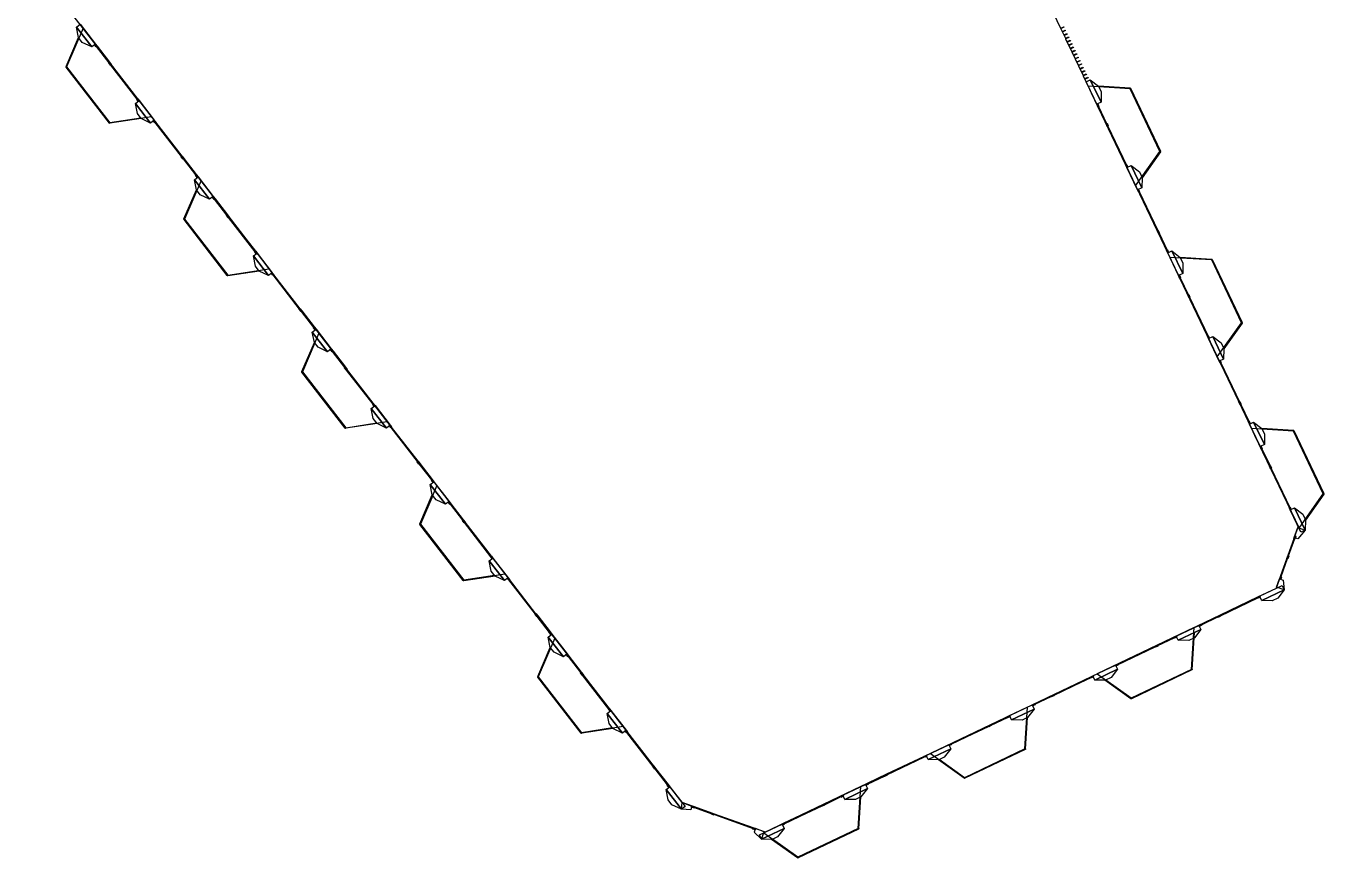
# Model space of a CAD drawing. Header units: millimetres. Extents: x -3518 to 38537, y -61148 to -17935.
# Drawn here: x -3216 to 38537, y -61148 to -34388 of the extents above; entities that cross this region are included whole.
import ezdxf

# ---------------------------------------------------------------- set-up
doc = ezdxf.new("R2010")
doc.units = ezdxf.units.MM
doc.layers.add('ALL', color=7, linetype='Continuous', lineweight=25)

msp = doc.modelspace()

# ---------------------------------------------------------------- linework, layer by layer
at = {"layer": 'ALL', "color": 7, "lineweight": 25}
for p, q in [((22760.542, -19163.07), (30060.192, -34460.01)), ((-470.718, -35630.29), (-3216.488, -32080.12)), ((-1377.488, -34458.12), (-1910.488, -35699.12)), ((-1591.488, -34426.12), (-1473.488, -34335.12)), ((-1591.488, -34426.12), (-1102.488, -35059.12)), ((-1526.488, -34756.12), (-1591.488, -34426.12)), ((-1102.488, -35059.12), (-1591.488, -34426.12)), ((-1473.488, -34335.12), (-983.488, -34968.12)), ((817.512, -37296.12), (-1377.488, -34458.12)), ((30072.512, -34454.12), (30060.192, -34460.01)), ((30060.192, -34460.01), (30068.672, -34477.78)), ((30080.512, -34472.12), (30068.672, -34477.78)), ((30068.672, -34477.78), (30163.642, -34676.79)), ((30072.512, -34454.12), (30162.512, -34411.12)), ((30080.512, -34472.12), (30072.512, -34454.12)), ((30170.512, -34429.12), (30080.512, -34472.12)), ((30123.512, -34562.12), (30213.512, -34519.12)), ((30132.512, -34581.12), (30123.512, -34562.12)), ((30222.512, -34537.12), (30132.512, -34581.12)), ((30162.512, -34411.12), (30170.512, -34429.12)), ((30175.512, -34671.12), (30265.512, -34628.12)), ((30274.512, -34646.12), (30184.512, -34689.12)), ((30213.512, -34519.12), (30222.512, -34537.12)), ((30265.512, -34628.12), (30274.512, -34646.12)), ((-1928.488, -35691.12), (-1526.488, -34756.12)), ((-1513.488, -34773.12), (-1910.488, -35699.12)), ((-1910.488, -35699.12), (-1513.488, -34773.12)), ((-1404.488, -34914.12), (-1526.488, -34756.12)), ((-1102.488, -35059.12), (-1404.488, -34914.12)), ((-983.488, -34968.12), (-1102.488, -35059.12)), ((-1011.488, -34989.12), (-983.488, -34968.12)), ((-954.488, -35062.12), (-1011.488, -34989.12)), ((-983.488, -34968.12), (-926.488, -35041.12)), ((-926.488, -35041.12), (-954.488, -35062.12)), ((-926.488, -35041.12), (-942.488, -35053.12)), ((-942.488, -35053.12), (-926.488, -35041.12)), ((-942.488, -35053.12), (-544.488, -35569.12)), ((-544.488, -35569.12), (-942.488, -35053.12)), ((-544.488, -35569.12), (-942.488, -35053.12)), ((-942.488, -35053.12), (-544.488, -35569.12)), ((-528.488, -35557.12), (-926.488, -35041.12)), ((-926.488, -35041.12), (-528.488, -35557.12)), ((30175.512, -34671.12), (30163.642, -34676.79)), ((30163.642, -34676.79), (30172.312, -34694.95)), ((30184.512, -34689.12), (30172.312, -34694.95)), ((30172.312, -34694.95), (30215.262, -34784.97)), ((30184.512, -34689.12), (30175.512, -34671.12)), ((30227.512, -34779.12), (30215.262, -34784.97)), ((30215.262, -34784.97), (30223.742, -34802.74)), ((30235.512, -34797.12), (30223.742, -34802.74)), ((30223.742, -34802.74), (30318.712, -35001.76)), ((30227.512, -34779.12), (30317.512, -34736.12)), ((30235.512, -34797.12), (30227.512, -34779.12)), ((30325.512, -34754.12), (30235.512, -34797.12)), ((30278.512, -34887.12), (30369.512, -34844.12)), ((30287.512, -34905.12), (30278.512, -34887.12)), ((30377.512, -34862.12), (30287.512, -34905.12)), ((30317.512, -34736.12), (30325.512, -34754.12)), ((30330.512, -34996.12), (30318.712, -35001.76)), ((30318.712, -35001.76), (30327.382, -35019.92)), ((30339.512, -35014.12), (30327.382, -35019.92)), ((30327.382, -35019.92), (30628.472, -35650.87)), ((30330.512, -34996.12), (30420.512, -34953.12)), ((30339.512, -35014.12), (30330.512, -34996.12)), ((30429.512, -34971.12), (30339.512, -35014.12)), ((30369.512, -34844.12), (30377.512, -34862.12)), ((30382.512, -35104.12), (30472.512, -35061.12)), ((30420.512, -34953.12), (30429.512, -34971.12)), ((30472.512, -35061.12), (30481.512, -35079.12)), ((30390.512, -35122.12), (30382.512, -35104.12)), ((30481.512, -35079.12), (30390.512, -35122.12)), ((30433.512, -35212.12), (30524.512, -35169.12)), ((30442.512, -35230.12), (30433.512, -35212.12)), ((30532.512, -35187.12), (30442.512, -35230.12)), ((30485.512, -35321.12), (30575.512, -35277.12)), ((30494.512, -35339.12), (30485.512, -35321.12)), ((30584.512, -35296.12), (30494.512, -35339.12)), ((30524.512, -35169.12), (30532.512, -35187.12)), ((30537.512, -35429.12), (30627.512, -35386.12)), ((30545.512, -35447.12), (30537.512, -35429.12)), ((30636.512, -35404.12), (30545.512, -35447.12)), ((30575.512, -35277.12), (30584.512, -35296.12)), ((30627.512, -35386.12), (30636.512, -35404.12)), ((-1933.488, -35702.12), (-1928.488, -35691.12)), ((-1933.488, -35702.12), (-1928.488, -35691.12)), ((-1928.488, -35691.12), (-1933.488, -35702.12)), ((-1925.488, -35711.12), (-1933.488, -35702.12)), ((-533.488, -37512.12), (-1925.488, -35711.12)), ((-1910.488, -35699.12), (-517.488, -37500.12)), ((-517.488, -37500.12), (-1910.488, -35699.12)), ((-1910.488, -35699.12), (-517.488, -37500.12)), ((-517.488, -37500.12), (-1910.488, -35699.12)), ((-1910.488, -35699.12), (-517.488, -37500.12)), ((-555.488, -35578.12), (-528.488, -35557.12)), ((-497.488, -35651.12), (-555.488, -35578.12)), ((-544.488, -35569.12), (-528.488, -35557.12)), ((-528.488, -35557.12), (-544.488, -35569.12)), ((-528.488, -35557.12), (-470.488, -35630.12)), ((-470.488, -35630.12), (-497.488, -35651.12)), ((-490.488, -35645.12), (-482.488, -35639.12)), ((361.512, -36743.12), (-490.488, -35645.12)), ((363.512, -36742.12), (-486.488, -35642.12)), ((-486.488, -35642.12), (363.512, -36742.12)), ((-482.488, -35639.12), (-470.718, -35630.29)), ((-482.488, -35639.12), (369.512, -36737.12)), ((379.522, -36729.61), (-470.718, -35630.29)), ((30588.512, -35537.12), (30679.512, -35494.12)), ((30597.512, -35555.12), (30588.512, -35537.12)), ((30687.512, -35512.12), (30597.512, -35555.12)), ((30640.512, -35645.12), (30628.472, -35650.87)), ((30628.472, -35650.87), (30637.132, -35669.03)), ((30649.512, -35663.12), (30637.132, -35669.03)), ((30637.132, -35669.03), (30783.542, -35975.84)), ((30640.512, -35645.12), (30730.512, -35602.12)), ((30649.512, -35663.12), (30640.512, -35645.12)), ((30739.512, -35620.12), (30649.512, -35663.12)), ((30679.512, -35494.12), (30687.512, -35512.12)), ((30692.512, -35754.12), (30782.512, -35711.12)), ((30700.512, -35772.12), (30692.512, -35754.12)), ((30791.512, -35729.12), (30700.512, -35772.12)), ((30730.512, -35602.12), (30739.512, -35620.12)), ((30743.512, -35862.12), (30834.512, -35819.12)), ((30752.512, -35880.12), (30743.512, -35862.12)), ((30842.512, -35837.12), (30752.512, -35880.12)), ((30782.512, -35711.12), (30791.512, -35729.12)), ((30834.512, -35819.12), (30842.512, -35837.12)), ((30795.512, -35970.12), (30783.542, -35975.84)), ((30783.542, -35975.84), (30792.212, -35994)), ((30804.512, -35988.12), (30792.212, -35994)), ((30792.212, -35994), (37703.512, -50477.12)), ((30795.512, -35970.12), (30885.512, -35927.12)), ((30804.512, -35988.12), (30795.512, -35970.12)), ((30894.512, -35945.12), (30804.512, -35988.12)), ((30847.512, -36079.12), (30937.512, -36036.12)), ((30855.512, -36097.12), (30847.512, -36079.12)), ((30946.512, -36054.12), (30855.512, -36097.12)), ((30882.512, -36184.12), (31017.512, -36119.12)), ((31226.512, -36906.12), (30882.512, -36184.12)), ((30885.512, -35927.12), (30894.512, -35945.12)), ((30937.512, -36036.12), (30946.512, -36054.12)), ((30949.512, -36324.12), (31049.512, -36533.12)), ((32297.512, -36408.12), (30949.512, -36324.12)), ((31017.512, -36119.12), (31362.512, -36841.12)), ((31362.512, -36841.12), (31017.512, -36119.12)), ((31017.512, -36119.12), (31282.512, -36325.12)), ((352.512, -36750.12), (379.512, -36729.12)), ((369.512, -36737.12), (361.512, -36743.12)), ((369.512, -36737.12), (379.522, -36729.61)), ((379.512, -36729.12), (423.512, -36787.12)), ((957.852, -37477.37), (379.522, -36729.61)), ((31049.512, -36533.12), (32476.512, -39524.12)), ((31282.512, -36325.12), (31368.512, -36506.12)), ((32298.512, -36388.12), (31282.512, -36325.12)), ((32297.512, -36408.12), (31291.512, -36346.12)), ((32297.512, -36408.12), (31291.512, -36346.12)), ((31368.512, -36506.12), (31362.512, -36841.12)), ((33259.512, -38425.12), (32297.512, -36408.12)), ((33259.512, -38425.12), (32297.512, -36408.12)), ((32297.512, -36408.12), (33259.512, -38425.12)), ((33259.512, -38425.12), (32297.512, -36408.12)), ((33259.512, -38425.12), (32297.512, -36408.12)), ((33259.512, -38425.12), (32297.512, -36408.12)), ((32310.512, -36389.12), (32298.512, -36388.12)), ((32315.512, -36399.12), (32310.512, -36389.12)), ((32310.512, -36389.12), (33277.512, -38416.12)), ((33277.512, -38416.12), (32315.512, -36399.12)), ((304.512, -36879.12), (423.512, -36787.12)), ((794.512, -37511.12), (304.512, -36879.12)), ((304.512, -36879.12), (794.512, -37511.12)), ((369.512, -37208.12), (304.512, -36879.12)), ((396.512, -36808.12), (352.512, -36750.12)), ((423.512, -36787.12), (396.512, -36808.12)), ((423.512, -36787.12), (912.512, -37420.12)), ((31224.512, -36907.12), (31255.512, -36892.12)), ((31264.512, -36991.12), (31224.512, -36907.12)), ((31362.512, -36841.12), (31226.512, -36906.12)), ((31255.512, -36892.12), (31296.512, -36976.12)), ((31296.512, -36976.12), (31264.512, -36991.12)), ((31285.512, -36981.12), (31544.512, -37524.12)), ((31544.512, -37524.12), (31285.512, -36981.12)), ((-526.488, -37521.12), (-533.488, -37512.12)), ((-514.488, -37519.12), (-526.488, -37521.12)), ((-517.488, -37500.12), (817.512, -37296.12)), ((-517.488, -37500.12), (478.512, -37348.12)), ((478.512, -37348.12), (-517.488, -37500.12)), ((492.512, -37366.12), (-514.488, -37519.12)), ((492.512, -37366.12), (369.512, -37208.12)), ((794.512, -37511.12), (492.512, -37366.12)), ((912.512, -37420.12), (794.512, -37511.12)), ((885.512, -37440.12), (912.512, -37420.12)), ((930.512, -37498.12), (885.512, -37440.12)), ((912.512, -37420.12), (957.512, -37476.12)), ((957.512, -37476.12), (930.512, -37498.12)), ((939.512, -37491.12), (947.512, -37485.12)), ((1788.512, -38591.12), (939.512, -37491.12)), ((1791.512, -38588.12), (941.512, -37489.12)), ((941.512, -37489.12), (1791.512, -38588.12)), ((947.512, -37485.12), (957.852, -37477.37)), ((947.512, -37485.12), (1796.512, -38585.12)), ((1807.962, -38576.53), (957.852, -37477.37)), ((31524.512, -37533.12), (31555.512, -37518.12)), ((31564.512, -37618.12), (31524.512, -37533.12)), ((31555.512, -37518.12), (31595.512, -37603.12)), ((31595.512, -37603.12), (31564.512, -37618.12)), ((31584.512, -37608.12), (32183.512, -38862.12)), ((32183.512, -38862.12), (31584.512, -37608.12)), ((1780.512, -38597.12), (1807.512, -38576.12)), ((1837.512, -38671.12), (1780.512, -38597.12)), ((1796.512, -38585.12), (1788.512, -38591.12)), ((1796.512, -38585.12), (1807.962, -38576.53)), ((1807.512, -38576.12), (1864.512, -38650.12)), ((3322.562, -40534.83), (1807.962, -38576.53)), ((1864.512, -38650.12), (1837.512, -38671.12)), ((1864.512, -38650.12), (1848.512, -38663.12)), ((1848.512, -38663.12), (1864.512, -38650.12)), ((1848.512, -38663.12), (2247.512, -39177.12)), ((2247.512, -39177.12), (1848.512, -38663.12)), ((2247.512, -39177.12), (1848.512, -38663.12)), ((1848.512, -38663.12), (2247.512, -39177.12)), ((2263.512, -39165.12), (1864.512, -38650.12)), ((1864.512, -38650.12), (2263.512, -39165.12)), ((32476.512, -39524.12), (33259.512, -38425.12)), ((32675.512, -39245.12), (33259.512, -38425.12)), ((32675.512, -39245.12), (33259.512, -38425.12)), ((33275.512, -38437.12), (32682.252, -39270.7)), ((33282.512, -38427.12), (33275.512, -38437.12)), ((33277.512, -38416.12), (33282.512, -38427.12)), ((2201.512, -39331.12), (2320.512, -39239.12)), ((2235.512, -39187.12), (2263.512, -39165.12)), ((2292.512, -39260.12), (2235.512, -39187.12)), ((2247.512, -39177.12), (2263.512, -39165.12)), ((2263.512, -39165.12), (2247.512, -39177.12)), ((2263.512, -39165.12), (2320.512, -39239.12)), ((2320.512, -39239.12), (2292.512, -39260.12)), ((2320.512, -39239.12), (2809.512, -39872.12)), ((32164.512, -38871.12), (32195.512, -38856.12)), ((32195.512, -38936.12), (32164.512, -38871.12)), ((32195.512, -38856.12), (32227.512, -38921.12)), ((32195.512, -38936.12), (32331.512, -38872.12)), ((32227.512, -38921.12), (32195.512, -38936.12)), ((32540.512, -39658.12), (32195.512, -38936.12)), ((32331.512, -38872.12), (32675.512, -39594.12)), ((32675.512, -39594.12), (32331.512, -38872.12)), ((32331.512, -38872.12), (32595.512, -39078.12)), ((32595.512, -39078.12), (32682.512, -39258.12)), ((1864.512, -40595.12), (2266.512, -39660.12)), ((2415.512, -39362.12), (1883.512, -40603.12)), ((2201.512, -39331.12), (2690.512, -39963.12)), ((2266.512, -39660.12), (2201.512, -39331.12)), ((2690.512, -39963.12), (2201.512, -39331.12)), ((2388.512, -39818.12), (2266.512, -39660.12)), ((4369.512, -41888.12), (2415.512, -39362.12)), ((32675.512, -39594.12), (32540.512, -39658.12)), ((32540.512, -39658.12), (32571.512, -39643.12)), ((32571.512, -39724.12), (32540.512, -39658.12)), ((32571.512, -39643.12), (32603.512, -39709.12)), ((32682.252, -39270.7), (32675.512, -39594.12)), ((32682.512, -39258.12), (32682.252, -39270.7)), ((2280.512, -39678.12), (1883.512, -40603.12)), ((2280.512, -39678.12), (1883.512, -40603.12)), ((2690.512, -39963.12), (2388.512, -39818.12)), ((2809.512, -39872.12), (2690.512, -39963.12)), ((2781.512, -39893.12), (2809.512, -39872.12)), ((2839.512, -39966.12), (2781.512, -39893.12)), ((2809.512, -39872.12), (2866.512, -39945.12)), ((2866.512, -39945.12), (2839.512, -39966.12)), ((2866.512, -39945.12), (2850.512, -39957.12)), ((2850.512, -39957.12), (2866.512, -39945.12)), ((2850.512, -39957.12), (3248.512, -40473.12)), ((3248.512, -40473.12), (2850.512, -39957.12)), ((3248.512, -40473.12), (2850.512, -39957.12)), ((2850.512, -39957.12), (3248.512, -40473.12)), ((3264.512, -40461.12), (2866.512, -39945.12)), ((2866.512, -39945.12), (3264.512, -40461.12)), ((32603.512, -39709.12), (32571.512, -39724.12)), ((32590.512, -39715.12), (33188.512, -40969.12)), ((33188.512, -40969.12), (32590.512, -39715.12)), ((3238.512, -40482.12), (3264.512, -40461.12)), ((3295.512, -40555.12), (3238.512, -40482.12)), ((3248.512, -40473.12), (3264.512, -40461.12)), ((3264.512, -40461.12), (3248.512, -40473.12)), ((3264.512, -40461.12), (3322.512, -40534.12)), ((1860.512, -40606.12), (1864.512, -40595.12)), ((1860.512, -40606.12), (1864.512, -40595.12)), ((1864.512, -40595.12), (1860.512, -40606.12)), ((1867.512, -40615.12), (1860.512, -40606.12)), ((3259.512, -42416.12), (1867.512, -40615.12)), ((1883.512, -40603.12), (3275.512, -42404.12)), ((3275.512, -42404.12), (1883.512, -40603.12)), ((1883.512, -40603.12), (3275.512, -42404.12)), ((1883.512, -40603.12), (3275.512, -42404.12)), ((1883.512, -40603.12), (3275.512, -42404.12)), ((3322.512, -40534.12), (3295.512, -40555.12)), ((3303.512, -40549.12), (3311.512, -40543.12)), ((4154.512, -41647.12), (3303.512, -40549.12)), ((4156.512, -41646.12), (3306.512, -40547.12)), ((3306.512, -40547.12), (4156.512, -41646.12)), ((3311.512, -40543.12), (3322.562, -40534.83)), ((3311.512, -40543.12), (4162.512, -41641.12)), ((4172.432, -41633.68), (3322.562, -40534.83)), ((33168.512, -40979.12), (33199.512, -40964.12)), ((33208.512, -41063.12), (33168.512, -40979.12)), ((33199.512, -40964.12), (33239.512, -41048.12)), ((33239.512, -41048.12), (33208.512, -41063.12)), ((33228.512, -41053.12), (33487.512, -41596.12)), ((33487.512, -41596.12), (33228.512, -41053.12)), ((4098.512, -41783.12), (4216.512, -41691.12)), ((4145.512, -41655.12), (4173.512, -41633.12)), ((4189.512, -41712.12), (4145.512, -41655.12)), ((4162.512, -41641.12), (4154.512, -41647.12)), ((4162.512, -41641.12), (4172.432, -41633.68)), ((4750.762, -42381.44), (4172.432, -41633.68)), ((4173.512, -41633.12), (4216.512, -41691.12)), ((4216.512, -41691.12), (4189.512, -41712.12)), ((4216.512, -41691.12), (4706.512, -42324.12)), ((33467.512, -41606.12), (33498.512, -41591.12)), ((33507.512, -41690.12), (33467.512, -41606.12)), ((33498.512, -41591.12), (33538.512, -41675.12)), ((33538.512, -41675.12), (33507.512, -41690.12)), ((33509.512, -41689.12), (33644.512, -41624.12)), ((33854.512, -42411.12), (33509.512, -41689.12)), ((33644.512, -41624.12), (33989.512, -42346.12)), ((33989.512, -42346.12), (33644.512, -41624.12)), ((33644.512, -41624.12), (33909.512, -41830.12)), ((4587.512, -42416.12), (4098.512, -41783.12)), ((4098.512, -41783.12), (4587.512, -42416.12)), ((4163.512, -42112.12), (4098.512, -41783.12)), ((4285.512, -42270.12), (4163.512, -42112.12)), ((4610.512, -42200.12), (4369.512, -41888.12)), ((33577.512, -41829.12), (33676.512, -42038.12)), ((34924.512, -41913.12), (33577.512, -41829.12)), ((33676.512, -42038.12), (35103.512, -45029.12)), ((33909.512, -41830.12), (33995.512, -42011.12)), ((34925.512, -41893.12), (33909.512, -41830.12)), ((34924.512, -41913.12), (33919.512, -41851.12)), ((34924.512, -41913.12), (33919.512, -41851.12)), ((33995.512, -42011.12), (33989.512, -42346.12)), ((35886.512, -43930.12), (34924.512, -41913.12)), ((35886.512, -43930.12), (34924.512, -41913.12)), ((34924.512, -41913.12), (35886.512, -43930.12)), ((35886.512, -43930.12), (34924.512, -41913.12)), ((35886.512, -43930.12), (34924.512, -41913.12)), ((35886.512, -43930.12), (34924.512, -41913.12)), ((34937.512, -41894.12), (34925.512, -41893.12)), ((34942.512, -41904.12), (34937.512, -41894.12)), ((34937.512, -41894.12), (35904.512, -43922.12)), ((35904.512, -43922.12), (34942.512, -41904.12)), ((3267.512, -42425.12), (3259.512, -42416.12)), ((3278.512, -42423.12), (3267.512, -42425.12)), ((3275.512, -42404.12), (4610.512, -42200.12)), ((3275.512, -42404.12), (4271.512, -42252.12)), ((3275.512, -42404.12), (4271.512, -42252.12)), ((4285.512, -42270.12), (3278.512, -42423.12)), ((4587.512, -42416.12), (4285.512, -42270.12)), ((4706.512, -42324.12), (4587.512, -42416.12)), ((4679.512, -42345.12), (4706.512, -42324.12)), ((4723.512, -42402.12), (4679.512, -42345.12)), ((4706.512, -42324.12), (4751.512, -42381.12)), ((4751.512, -42381.12), (4723.512, -42402.12)), ((4732.512, -42395.12), (4740.512, -42389.12)), ((5581.512, -43495.12), (4732.512, -42395.12)), ((5584.512, -43492.12), (4734.512, -42393.12)), ((4734.512, -42393.12), (5584.512, -43492.12)), ((4740.512, -42389.12), (4750.762, -42381.44)), ((4740.512, -42389.12), (5589.512, -43489.12)), ((5600.872, -43480.6), (4750.762, -42381.44)), ((33851.512, -42412.12), (33883.512, -42397.12)), ((33892.512, -42496.12), (33851.512, -42412.12)), ((33989.512, -42346.12), (33854.512, -42411.12)), ((33883.512, -42397.12), (33923.512, -42481.12)), ((33923.512, -42481.12), (33892.512, -42496.12)), ((33912.512, -42486.12), (34171.512, -43029.12)), ((34171.512, -43029.12), (33912.512, -42486.12)), ((34151.512, -43039.12), (34182.512, -43024.12)), ((34191.512, -43123.12), (34151.512, -43039.12)), ((34182.512, -43024.12), (34222.512, -43108.12)), ((34222.512, -43108.12), (34191.512, -43123.12)), ((34211.512, -43113.12), (34810.512, -44367.12)), ((34810.512, -44367.12), (34211.512, -43113.12)), ((5573.512, -43501.12), (5601.512, -43480.12)), ((5630.512, -43575.12), (5573.512, -43501.12)), ((5589.512, -43489.12), (5581.512, -43495.12)), ((5589.512, -43489.12), (5600.872, -43480.6)), ((8543.662, -47285.5), (5600.872, -43480.6)), ((5601.512, -43480.12), (5657.512, -43554.12)), ((5657.512, -43554.12), (5630.512, -43575.12)), ((5657.512, -43554.12), (5641.512, -43567.12)), ((5641.512, -43567.12), (5657.512, -43554.12)), ((5641.512, -43567.12), (6040.512, -44081.12)), ((6040.512, -44081.12), (5641.512, -43567.12)), ((6040.512, -44081.12), (5641.512, -43567.12)), ((5641.512, -43567.12), (6040.512, -44081.12)), ((6056.512, -44069.12), (5657.512, -43554.12)), ((5657.512, -43554.12), (6056.512, -44069.12)), ((5994.512, -44235.12), (6113.512, -44143.12)), ((5994.512, -44235.12), (6484.512, -44868.12)), ((6059.512, -44564.12), (5994.512, -44235.12)), ((6484.512, -44868.12), (5994.512, -44235.12)), ((6029.512, -44091.12), (6056.512, -44069.12)), ((6086.512, -44165.12), (6029.512, -44091.12)), ((6040.512, -44081.12), (6056.512, -44069.12)), ((6056.512, -44069.12), (6040.512, -44081.12)), ((6056.512, -44069.12), (6113.512, -44143.12)), ((6113.512, -44143.12), (6086.512, -44165.12)), ((6113.512, -44143.12), (6602.512, -44776.12)), ((35103.512, -45029.12), (35886.512, -43930.12)), ((35302.512, -44750.12), (35886.512, -43930.12)), ((35302.512, -44750.12), (35886.512, -43930.12)), ((35902.512, -43942.12), (35309.302, -44775.62)), ((35909.512, -43932.12), (35902.512, -43942.12)), ((35904.512, -43922.12), (35909.512, -43932.12)), ((5657.512, -45499.12), (6059.512, -44564.12)), ((6208.512, -44266.12), (5676.512, -45507.12)), ((6073.512, -44582.12), (5676.512, -45507.12)), ((6073.512, -44582.12), (5676.512, -45507.12)), ((6182.512, -44722.12), (6059.512, -44564.12)), ((8101.512, -46714.12), (6208.512, -44266.12)), ((34791.512, -44376.12), (34823.512, -44361.12)), ((34823.512, -44442.12), (34791.512, -44376.12)), ((34823.512, -44361.12), (34854.512, -44426.12)), ((34823.512, -44442.12), (34958.512, -44377.12)), ((34854.512, -44426.12), (34823.512, -44442.12)), ((35167.512, -45164.12), (34823.512, -44442.12)), ((34958.512, -44377.12), (35303.512, -45099.12)), ((35303.512, -45099.12), (34958.512, -44377.12)), ((34958.512, -44377.12), (35223.512, -44583.12)), ((35223.512, -44583.12), (35309.512, -44764.12)), ((6484.512, -44868.12), (6182.512, -44722.12)), ((6602.512, -44776.12), (6484.512, -44868.12)), ((6575.512, -44797.12), (6602.512, -44776.12)), ((6632.512, -44871.12), (6575.512, -44797.12)), ((6602.512, -44776.12), (6660.512, -44849.12)), ((6660.512, -44849.12), (6632.512, -44871.12)), ((6660.512, -44849.12), (6644.512, -44862.12)), ((6644.512, -44862.12), (6660.512, -44849.12)), ((6644.512, -44862.12), (7042.512, -45377.12)), ((7042.512, -45377.12), (6644.512, -44862.12)), ((7042.512, -45377.12), (6644.512, -44862.12)), ((6644.512, -44862.12), (7042.512, -45377.12)), ((7057.512, -45365.12), (6660.512, -44849.12)), ((6660.512, -44849.12), (7057.512, -45365.12)), ((35309.302, -44775.62), (35303.512, -45099.12)), ((35309.512, -44764.12), (35309.302, -44775.62)), ((5653.512, -45510.12), (5657.512, -45499.12)), ((5653.512, -45510.12), (5657.512, -45499.12)), ((5657.512, -45499.12), (5653.512, -45510.12)), ((5660.512, -45520.12), (5653.512, -45510.12)), ((5676.512, -45507.12), (7069.512, -47308.12)), ((7069.512, -47308.12), (5676.512, -45507.12)), ((5676.512, -45507.12), (7069.512, -47308.12)), ((5676.512, -45507.12), (7069.512, -47308.12)), ((5676.512, -45507.12), (7069.512, -47308.12)), ((7031.512, -45386.12), (7057.512, -45365.12)), ((7088.512, -45460.12), (7031.512, -45386.12)), ((7042.512, -45377.12), (7057.512, -45365.12)), ((7057.512, -45365.12), (7042.512, -45377.12)), ((7057.512, -45365.12), (7116.512, -45438.12)), ((7116.512, -45438.12), (7088.512, -45460.12)), ((7096.512, -45454.12), (7104.512, -45447.12)), ((7947.512, -46552.12), (7096.512, -45454.12)), ((7950.512, -46550.12), (7099.512, -45451.12)), ((7099.512, -45451.12), (7950.512, -46550.12)), ((7104.512, -45447.12), (7955.512, -46546.12)), ((35303.512, -45099.12), (35167.512, -45164.12)), ((35167.512, -45164.12), (35199.512, -45149.12)), ((35198.512, -45229.12), (35167.512, -45164.12)), ((35230.512, -45214.12), (35198.512, -45229.12)), ((35199.512, -45149.12), (35230.512, -45214.12)), ((35217.512, -45220.12), (35816.512, -46474.12)), ((35816.512, -46474.12), (35217.512, -45220.12)), ((7053.512, -47320.12), (5660.512, -45520.12)), ((7891.512, -46687.12), (8010.512, -46595.12)), ((8380.512, -47320.12), (7891.512, -46687.12)), ((7891.512, -46687.12), (8380.512, -47320.12)), ((7956.512, -47016.12), (7891.512, -46687.12)), ((7938.512, -46559.12), (7966.512, -46537.12)), ((7983.512, -46616.12), (7938.512, -46559.12)), ((7955.512, -46546.12), (7947.512, -46552.12)), ((7966.512, -46537.12), (8010.512, -46595.12)), ((8010.512, -46595.12), (7983.512, -46616.12)), ((8010.512, -46595.12), (8499.512, -47228.12)), ((8403.512, -47104.12), (8101.512, -46714.12)), ((35795.512, -46484.12), (35827.512, -46469.12)), ((35835.512, -46568.12), (35795.512, -46484.12)), ((35827.512, -46469.12), (35867.512, -46553.12)), ((35867.512, -46553.12), (35835.512, -46568.12)), ((35856.512, -46558.12), (36115.512, -47101.12)), ((36115.512, -47101.12), (35856.512, -46558.12)), ((7069.512, -47308.12), (8403.512, -47104.12)), ((7069.512, -47308.12), (8064.512, -47156.12)), ((7069.512, -47308.12), (8064.512, -47156.12)), ((8078.512, -47174.12), (7072.512, -47328.12)), ((8078.512, -47174.12), (7956.512, -47016.12)), ((8380.512, -47320.12), (8078.512, -47174.12)), ((36094.512, -47111.12), (36125.512, -47096.12)), ((36134.512, -47195.12), (36094.512, -47111.12)), ((36125.512, -47096.12), (36166.512, -47180.12)), ((36166.512, -47180.12), (36134.512, -47195.12)), ((36136.512, -47194.12), (36272.512, -47130.12)), ((36616.512, -47852.12), (36272.512, -47130.12)), ((36272.512, -47130.12), (36536.512, -47336.12)), ((36272.512, -47130.12), (36616.512, -47852.12)), ((7060.512, -47329.12), (7053.512, -47320.12)), ((7072.512, -47328.12), (7060.512, -47329.12)), ((8499.512, -47228.12), (8380.512, -47320.12)), ((8472.512, -47249.12), (8499.512, -47228.12)), ((8516.512, -47306.12), (8472.512, -47249.12)), ((8499.512, -47228.12), (8544.512, -47285.12)), ((8544.512, -47285.12), (8516.512, -47306.12)), ((8525.512, -47299.12), (8533.512, -47293.12)), ((9374.512, -48399.12), (8525.512, -47299.12)), ((9378.512, -48396.12), (8528.512, -47297.12)), ((8528.512, -47297.12), (9378.512, -48396.12)), ((8533.512, -47293.12), (8543.662, -47285.5)), ((8533.512, -47293.12), (9382.512, -48393.12)), ((9393.782, -48384.67), (8543.662, -47285.5)), ((36481.512, -47916.12), (36136.512, -47194.12)), ((36204.512, -47334.12), (36304.512, -47544.12)), ((37551.512, -47418.12), (36204.512, -47334.12)), ((36304.512, -47544.12), (37731.512, -50534.12)), ((36536.512, -47336.12), (36622.512, -47516.12)), ((37552.512, -47398.12), (36536.512, -47336.12)), ((37551.512, -47418.12), (36546.512, -47356.12)), ((37551.512, -47418.12), (36546.512, -47356.12)), ((36622.512, -47516.12), (36616.512, -47852.12)), ((38513.512, -49435.12), (37551.512, -47418.12)), ((38513.512, -49435.12), (37551.512, -47418.12)), ((37551.512, -47418.12), (38513.512, -49435.12)), ((38513.512, -49435.12), (37551.512, -47418.12)), ((38513.512, -49435.12), (37551.512, -47418.12)), ((38513.512, -49435.12), (37551.512, -47418.12)), ((37564.512, -47399.12), (37552.512, -47398.12)), ((37569.512, -47410.12), (37564.512, -47399.12)), ((37564.512, -47399.12), (38531.512, -49427.12)), ((38531.512, -49427.12), (37569.512, -47410.12)), ((36479.512, -47917.12), (36510.512, -47902.12)), ((36519.512, -48001.12), (36479.512, -47917.12)), ((36616.512, -47852.12), (36481.512, -47916.12)), ((36510.512, -47902.12), (36550.512, -47986.12)), ((36550.512, -47986.12), (36519.512, -48001.12)), ((36540.512, -47991.12), (36799.512, -48534.12)), ((36799.512, -48534.12), (36540.512, -47991.12)), ((9366.512, -48405.12), (9394.512, -48384.12)), ((9423.512, -48479.12), (9366.512, -48405.12)), ((9382.512, -48393.12), (9374.512, -48399.12)), ((9382.512, -48393.12), (9393.782, -48384.67)), ((10908.862, -50343.61), (9393.782, -48384.67)), ((9394.512, -48384.12), (9450.512, -48459.12)), ((9450.512, -48459.12), (9423.512, -48479.12)), ((9450.512, -48459.12), (9434.512, -48471.12)), ((9434.512, -48471.12), (9450.512, -48459.12)), ((9833.512, -48986.12), (9434.512, -48471.12)), ((9434.512, -48471.12), (9833.512, -48986.12)), ((9833.512, -48986.12), (9434.512, -48471.12)), ((9434.512, -48471.12), (9833.512, -48986.12)), ((9849.512, -48973.12), (9450.512, -48459.12)), ((9450.512, -48459.12), (9849.512, -48973.12)), ((36778.512, -48544.12), (36810.512, -48529.12)), ((36818.512, -48628.12), (36778.512, -48544.12)), ((36810.512, -48529.12), (36850.512, -48613.12)), ((36850.512, -48613.12), (36818.512, -48628.12)), ((36839.512, -48618.12), (37437.512, -49872.12)), ((37437.512, -49872.12), (36839.512, -48618.12)), ((10002.512, -49170.12), (9469.512, -50411.12)), ((9788.512, -49139.12), (9906.512, -49047.12)), ((9788.512, -49139.12), (10277.512, -49772.12)), ((9852.512, -49468.12), (9788.512, -49139.12)), ((10277.512, -49772.12), (9788.512, -49139.12)), ((9822.512, -48995.12), (9849.512, -48973.12)), ((9879.512, -49069.12), (9822.512, -48995.12)), ((9833.512, -48986.12), (9849.512, -48973.12)), ((9849.512, -48973.12), (9833.512, -48986.12)), ((9849.512, -48973.12), (9906.512, -49047.12)), ((9906.512, -49047.12), (9879.512, -49069.12)), ((9906.512, -49047.12), (10396.512, -49680.12)), ((11895.512, -51618.12), (10002.512, -49170.12)), ((9451.512, -50404.12), (9852.512, -49468.12)), ((9469.512, -50411.12), (9866.512, -49486.12)), ((9866.512, -49486.12), (9469.512, -50411.12)), ((9975.512, -49626.12), (9852.512, -49468.12)), ((10277.512, -49772.12), (9975.512, -49626.12)), ((10396.512, -49680.12), (10277.512, -49772.12)), ((10368.512, -49701.12), (10396.512, -49680.12)), ((10396.512, -49680.12), (10453.512, -49754.12)), ((37731.512, -50534.12), (38513.512, -49435.12)), ((37930.512, -50255.12), (38513.512, -49435.12)), ((37930.512, -50255.12), (38513.512, -49435.12)), ((38529.512, -49447.12), (37936.302, -50280.62)), ((38536.512, -49437.12), (38529.512, -49447.12)), ((38531.512, -49427.12), (38536.512, -49437.12)), ((10425.512, -49775.12), (10368.512, -49701.12)), ((10453.512, -49754.12), (10425.512, -49775.12)), ((10453.512, -49754.12), (10437.512, -49766.12)), ((10437.512, -49766.12), (10453.512, -49754.12)), ((10437.512, -49766.12), (10835.512, -50281.12)), ((10835.512, -50281.12), (10437.512, -49766.12)), ((10835.512, -50281.12), (10437.512, -49766.12)), ((10437.512, -49766.12), (10835.512, -50281.12)), ((10851.512, -50269.12), (10453.512, -49754.12)), ((10453.512, -49754.12), (10851.512, -50269.12)), ((37418.512, -49881.12), (37450.512, -49866.12)), ((37450.512, -49947.12), (37418.512, -49881.12)), ((37450.512, -49866.12), (37481.512, -49932.12)), ((37450.512, -49947.12), (37585.512, -49882.12)), ((37481.512, -49932.12), (37450.512, -49947.12)), ((37794.512, -50669.12), (37450.512, -49947.12)), ((37930.512, -50604.12), (37585.512, -49882.12)), ((37585.512, -49882.12), (37850.512, -50088.12)), ((37585.512, -49882.12), (37930.512, -50604.12)), ((37850.512, -50088.12), (37936.512, -50269.12)), ((9446.512, -50414.12), (9451.512, -50404.12)), ((9446.512, -50414.12), (9451.512, -50404.12)), ((9451.512, -50404.12), (9446.512, -50414.12)), ((9453.512, -50424.12), (9446.512, -50414.12)), ((10846.512, -52224.12), (9453.512, -50424.12)), ((10862.512, -52211.12), (9469.512, -50411.12)), ((9469.512, -50411.12), (10862.512, -52211.12)), ((10862.512, -52211.12), (9469.512, -50411.12)), ((9469.512, -50411.12), (10862.512, -52211.12)), ((9469.512, -50411.12), (10862.512, -52211.12)), ((10824.512, -50290.12), (10851.512, -50269.12)), ((10881.512, -50364.12), (10824.512, -50290.12)), ((10835.512, -50281.12), (10851.512, -50269.12)), ((10851.512, -50269.12), (10835.512, -50281.12)), ((10851.512, -50269.12), (10909.512, -50342.12)), ((10909.512, -50342.12), (10881.512, -50364.12)), ((10889.512, -50358.12), (10897.512, -50352.12)), ((11741.512, -51456.12), (10889.512, -50358.12)), ((11743.512, -51454.12), (10893.512, -50355.12)), ((10893.512, -50355.12), (11743.512, -51454.12)), ((10897.512, -50352.12), (10908.862, -50343.61)), ((10897.512, -50352.12), (11749.512, -51450.12)), ((11759.102, -51442.93), (10908.862, -50343.61)), ((37703.512, -50477.12), (37562.512, -50878.12)), ((37574.512, -50843.12), (37689.512, -50519.12)), ((37689.512, -50519.12), (37930.512, -50604.12)), ((37715.512, -50503.12), (37707.512, -50525.12)), ((37707.512, -50525.12), (37715.512, -50503.12)), ((37936.302, -50280.62), (37930.512, -50604.12)), ((37936.512, -50269.12), (37936.302, -50280.62)), ((37562.512, -50878.12), (37137.512, -52077.12)), ((37581.512, -50884.12), (37385.512, -51436.12)), ((37385.512, -51436.12), (37581.512, -50884.12)), ((37562.512, -50878.12), (37593.512, -50790.12)), ((37595.512, -50889.12), (37562.512, -50878.12)), ((37694.512, -50886.12), (37574.512, -50843.12)), ((37593.512, -50790.12), (37626.512, -50801.12)), ((37626.512, -50801.12), (37595.512, -50889.12)), ((37930.512, -50604.12), (37694.512, -50886.12)), ((37930.512, -50604.12), (37794.512, -50669.12)), ((11684.512, -51591.12), (11803.512, -51499.12)), ((12174.512, -52224.12), (11684.512, -51591.12)), ((11684.512, -51591.12), (12174.512, -52224.12)), ((11749.512, -51920.12), (11684.512, -51591.12)), ((11732.512, -51463.12), (11759.512, -51442.12)), ((11776.512, -51520.12), (11732.512, -51463.12)), ((11749.512, -51450.12), (11741.512, -51456.12)), ((11749.512, -51450.12), (11759.102, -51442.93)), ((12336.942, -52190.05), (11759.102, -51442.93)), ((11759.512, -51442.12), (11803.512, -51499.12)), ((11803.512, -51499.12), (11776.512, -51520.12)), ((11803.512, -51499.12), (12292.512, -52132.12)), ((12197.512, -52008.12), (11895.512, -51618.12)), ((37354.512, -51524.12), (37149.512, -52103.12)), ((37149.512, -52103.12), (37354.512, -51524.12)), ((37339.512, -51518.12), (37369.512, -51430.12)), ((37371.512, -51530.12), (37339.512, -51518.12)), ((37369.512, -51430.12), (37402.512, -51442.12)), ((37402.512, -51442.12), (37371.512, -51530.12)), ((10862.512, -52211.12), (12197.512, -52008.12)), ((11857.512, -52060.12), (10862.512, -52211.12)), ((10862.512, -52211.12), (11857.512, -52060.12)), ((11871.512, -52078.12), (10865.512, -52232.12)), ((11871.512, -52078.12), (11749.512, -51920.12)), ((12174.512, -52224.12), (11871.512, -52078.12)), ((12292.512, -52132.12), (12174.512, -52224.12)), ((12265.512, -52153.12), (12292.512, -52132.12)), ((12310.512, -52210.12), (12265.512, -52153.12)), ((12292.512, -52132.12), (12337.512, -52189.12)), ((12337.512, -52189.12), (12310.512, -52210.12)), ((12327.512, -52197.12), (12336.942, -52190.05)), ((13187.052, -53289.21), (12336.942, -52190.05)), ((37137.512, -52077.12), (36996.512, -52476.12)), ((37010.512, -52435.12), (37106.512, -52164.12)), ((37106.512, -52164.12), (37226.512, -52207.12)), ((37113.512, -52167.12), (37137.512, -52098.12)), ((37146.512, -52178.12), (37113.512, -52167.12)), ((37137.512, -52098.12), (37170.512, -52110.12)), ((37170.512, -52110.12), (37146.512, -52178.12)), ((10853.512, -52234.12), (10846.512, -52224.12)), ((10865.512, -52232.12), (10853.512, -52234.12)), ((12319.512, -52203.12), (12327.512, -52197.12)), ((13168.512, -53303.12), (12319.512, -52203.12)), ((13171.512, -53301.12), (12321.512, -52202.12)), ((12321.512, -52202.12), (13171.512, -53301.12)), ((12327.512, -52197.12), (13176.512, -53297.12)), ((36996.512, -52476.12), (36400.962, -52760.33)), ((36465.512, -52730.12), (37187.512, -52386.12)), ((36530.512, -52865.12), (37252.512, -52521.12)), ((37252.512, -52521.12), (36530.512, -52865.12)), ((37252.512, -52521.12), (37010.512, -52435.12)), ((37029.512, -52442.12), (37021.512, -52465.12)), ((37021.512, -52465.12), (37029.512, -52442.12)), ((37252.512, -52521.12), (37045.512, -52785.12)), ((37187.512, -52386.12), (37252.512, -52521.12)), ((37226.512, -52207.12), (37252.512, -52521.12)), ((36400.962, -52760.33), (35191.072, -53337.73)), ((35198.512, -53351.12), (36407.512, -52772.12)), ((36410.512, -52778.12), (35201.512, -53355.12)), ((35201.512, -53355.12), (36410.512, -52778.12)), ((36412.512, -52781.12), (35203.512, -53360.12)), ((36407.512, -52772.12), (36400.962, -52760.33)), ((36402.512, -52760.12), (36465.512, -52730.12)), ((36417.512, -52791.12), (36402.512, -52760.12)), ((36407.512, -52772.12), (36412.512, -52781.12)), ((36480.512, -52761.12), (36417.512, -52791.12)), ((36465.512, -52730.12), (36480.512, -52761.12)), ((36530.512, -52865.12), (36465.512, -52730.12)), ((36865.512, -52872.12), (36530.512, -52865.12)), ((37045.512, -52785.12), (36865.512, -52872.12)), ((13160.512, -53310.12), (13187.512, -53288.12)), ((13217.512, -53383.12), (13160.512, -53310.12)), ((13176.512, -53297.12), (13168.512, -53303.12)), ((13176.512, -53297.12), (13187.052, -53289.21)), ((14702.142, -55248.15), (13187.052, -53289.21)), ((13187.512, -53288.12), (13244.512, -53363.12)), ((13244.512, -53363.12), (13217.512, -53383.12)), ((13244.512, -53363.12), (13228.512, -53375.12)), ((13228.512, -53375.12), (13244.512, -53363.12)), ((13228.512, -53375.12), (13627.512, -53890.12)), ((13627.512, -53890.12), (13228.512, -53375.12)), ((13228.512, -53375.12), (13627.512, -53890.12)), ((13627.512, -53890.12), (13228.512, -53375.12)), ((13643.512, -53878.12), (13244.512, -53363.12)), ((13244.512, -53363.12), (13643.512, -53878.12)), ((35191.072, -53337.73), (31040.832, -55318.34)), ((34588.512, -53626.12), (35111.512, -53376.12)), ((35120.512, -53395.12), (34596.512, -53644.12)), ((35120.512, -53395.12), (34596.512, -53644.12)), ((34596.512, -53644.12), (35120.512, -53395.12)), ((35111.512, -53376.12), (35192.512, -53337.12)), ((35126.512, -53408.12), (35111.512, -53376.12)), ((35120.512, -53395.12), (35111.512, -53376.12)), ((35111.512, -53376.12), (35120.512, -53395.12)), ((35207.512, -53369.12), (35126.512, -53408.12)), ((35198.512, -53351.12), (35191.072, -53337.73)), ((35192.512, -53337.12), (35207.512, -53369.12)), ((35203.512, -53360.12), (35198.512, -53351.12)), ((34362.512, -53733.12), (31237.512, -55225.12)), ((33784.512, -54010.12), (34506.512, -53665.12)), ((33849.512, -54145.12), (34571.512, -53800.12)), ((34278.512, -55081.12), (34362.512, -53733.12)), ((34571.512, -53800.12), (34365.512, -54065.12)), ((34571.512, -53800.12), (34372.082, -53895.41)), ((34506.512, -53665.12), (34588.512, -53626.12)), ((34521.512, -53697.12), (34506.512, -53665.12)), ((34506.512, -53665.12), (34571.512, -53800.12)), ((34603.512, -53658.12), (34521.512, -53697.12)), ((34588.512, -53626.12), (34596.512, -53644.12)), ((34596.512, -53644.12), (34588.512, -53626.12)), ((34588.512, -53626.12), (34603.512, -53658.12)), ((13795.512, -54075.12), (13262.512, -55315.12)), ((13581.512, -54043.12), (13700.512, -53951.12)), ((13581.512, -54043.12), (14070.512, -54676.12)), ((13646.512, -54372.12), (13581.512, -54043.12)), ((14070.512, -54676.12), (13581.512, -54043.12)), ((13615.512, -53899.12), (13643.512, -53878.12)), ((13672.512, -53973.12), (13615.512, -53899.12)), ((13627.512, -53890.12), (13643.512, -53878.12)), ((13643.512, -53878.12), (13627.512, -53890.12)), ((13643.512, -53878.12), (13700.512, -53951.12)), ((13700.512, -53951.12), (13672.512, -53973.12)), ((13700.512, -53951.12), (14189.512, -54584.12)), ((15657.512, -56482.12), (13795.512, -54075.12)), ((33180.512, -54298.12), (33703.512, -54048.12)), ((33189.512, -54317.12), (33712.512, -54067.12)), ((33712.512, -54067.12), (33189.512, -54317.12)), ((33189.512, -54317.12), (33712.512, -54067.12)), ((33703.512, -54048.12), (33784.512, -54010.12)), ((33712.512, -54067.12), (33703.512, -54048.12)), ((33703.512, -54048.12), (33712.512, -54067.12)), ((33718.512, -54080.12), (33703.512, -54048.12)), ((33799.512, -54041.12), (33718.512, -54080.12)), ((33784.512, -54010.12), (33799.512, -54041.12)), ((33849.512, -54145.12), (33784.512, -54010.12)), ((34372.082, -53895.41), (33849.512, -54145.12)), ((34184.512, -54151.12), (33849.512, -54145.12)), ((34365.512, -54065.12), (34184.512, -54151.12)), ((34278.512, -55081.12), (34341.512, -54076.12)), ((34341.512, -54076.12), (34278.512, -55081.12)), ((34298.512, -55083.12), (34372.082, -53895.41)), ((13244.512, -55308.12), (13646.512, -54372.12)), ((13262.512, -55315.12), (13660.512, -54390.12)), ((13660.512, -54390.12), (13262.512, -55315.12)), ((13768.512, -54531.12), (13646.512, -54372.12)), ((14070.512, -54676.12), (13768.512, -54531.12)), ((14189.512, -54584.12), (14070.512, -54676.12)), ((14161.512, -54605.12), (14189.512, -54584.12)), ((14219.512, -54679.12), (14161.512, -54605.12)), ((14189.512, -54584.12), (14246.512, -54658.12)), ((14246.512, -54658.12), (14219.512, -54679.12)), ((14246.512, -54658.12), (14230.512, -54670.12)), ((14230.512, -54670.12), (14246.512, -54658.12)), ((14230.512, -54670.12), (14628.512, -55186.12)), ((14628.512, -55186.12), (14230.512, -54670.12)), ((14628.512, -55186.12), (14230.512, -54670.12)), ((14230.512, -54670.12), (14628.512, -55186.12)), ((14644.512, -55174.12), (14246.512, -54658.12)), ((14246.512, -54658.12), (14644.512, -55174.12)), ((31894.512, -54926.12), (33105.512, -54350.12)), ((33107.512, -54355.12), (31897.512, -54932.12)), ((31897.512, -54932.12), (33107.512, -54355.12)), ((33109.512, -54359.12), (31899.512, -54935.12)), ((33098.512, -54336.12), (33180.512, -54298.12)), ((33113.512, -54368.12), (33098.512, -54336.12)), ((33105.512, -54350.12), (33109.512, -54359.12)), ((33195.512, -54329.12), (33113.512, -54368.12)), ((33180.512, -54298.12), (33195.512, -54329.12)), ((33180.512, -54298.12), (33189.512, -54317.12)), ((33189.512, -54317.12), (33180.512, -54298.12)), ((31103.512, -55289.12), (31826.512, -54944.12)), ((31168.512, -55424.12), (31890.512, -55079.12)), ((31890.512, -55079.12), (31168.512, -55424.12)), ((31890.512, -55079.12), (31684.512, -55344.12)), ((31826.512, -54944.12), (31889.512, -54914.12)), ((31841.512, -54975.12), (31826.512, -54944.12)), ((31826.512, -54944.12), (31890.512, -55079.12)), ((31904.512, -54945.12), (31841.512, -54975.12)), ((31889.512, -54914.12), (31904.512, -54945.12)), ((31899.512, -54935.12), (31894.512, -54926.12)), ((32337.512, -56008.12), (34278.512, -55081.12)), ((34278.512, -55081.12), (32337.512, -56008.12)), ((32337.512, -56008.12), (34278.512, -55081.12)), ((34287.512, -55099.12), (32346.512, -56026.12)), ((34298.512, -55094.12), (34287.512, -55099.12)), ((34298.512, -55083.12), (34298.512, -55094.12)), ((13239.512, -55319.12), (13244.512, -55308.12)), ((13239.512, -55319.12), (13244.512, -55308.12)), ((13244.512, -55308.12), (13239.512, -55319.12)), ((13247.512, -55328.12), (13239.512, -55319.12)), ((14639.512, -57129.12), (13247.512, -55328.12)), ((14656.512, -57116.12), (13262.512, -55315.12)), ((13262.512, -55315.12), (14656.512, -57116.12)), ((14656.512, -57116.12), (13262.512, -55315.12)), ((13262.512, -55315.12), (14656.512, -57116.12)), ((13262.512, -55315.12), (14656.512, -57116.12)), ((14618.512, -55194.12), (14644.512, -55174.12)), ((14675.512, -55268.12), (14618.512, -55194.12)), ((14628.512, -55186.12), (14644.512, -55174.12)), ((14644.512, -55174.12), (14628.512, -55186.12)), ((14644.512, -55174.12), (14702.512, -55247.12)), ((14702.512, -55247.12), (14675.512, -55268.12)), ((14683.512, -55262.12), (14691.512, -55256.12)), ((15534.512, -56360.12), (14683.512, -55262.12)), ((15536.512, -56359.12), (14686.512, -55259.12)), ((14686.512, -55259.12), (15536.512, -56359.12)), ((14691.512, -55256.12), (14702.142, -55248.15)), ((14691.512, -55256.12), (15542.512, -56354.12)), ((15552.012, -56347), (14702.142, -55248.15)), ((31040.832, -55318.34), (29831.452, -55895.49)), ((29837.512, -55909.12), (31046.512, -55331.12)), ((31049.512, -55337.12), (29839.512, -55914.12)), ((29839.512, -55914.12), (31049.512, -55337.12)), ((31050.512, -55340.12), (29841.512, -55918.12)), ((31040.512, -55319.12), (31103.512, -55289.12)), ((31055.512, -55350.12), (31040.512, -55319.12)), ((31046.512, -55331.12), (31040.832, -55318.34)), ((31046.512, -55331.12), (31050.512, -55340.12)), ((31118.512, -55320.12), (31055.512, -55350.12)), ((31103.512, -55289.12), (31118.512, -55320.12)), ((31168.512, -55424.12), (31103.512, -55289.12)), ((31490.532, -55429.87), (31168.512, -55424.12)), ((31237.512, -55225.12), (32337.512, -56008.12)), ((31504.512, -55430.12), (31490.532, -55429.87)), ((32326.512, -56024.12), (31490.532, -55429.87)), ((31684.512, -55344.12), (31504.512, -55430.12)), ((31517.512, -55424.12), (32337.512, -56008.12)), ((32337.512, -56008.12), (31517.512, -55424.12)), ((29831.452, -55895.49), (25678.102, -57877.59)), ((29226.512, -56185.12), (29749.512, -55935.12)), ((29749.512, -55935.12), (29831.512, -55896.12)), ((29764.512, -55966.12), (29749.512, -55935.12)), ((29758.512, -55954.12), (29749.512, -55935.12)), ((29749.512, -55935.12), (29758.512, -55954.12)), ((29846.512, -55927.12), (29764.512, -55966.12)), ((29837.512, -55909.12), (29831.452, -55895.49)), ((29831.512, -55896.12), (29846.512, -55927.12)), ((29841.512, -55918.12), (29837.512, -55909.12)), ((15525.512, -56367.12), (15553.512, -56346.12)), ((15542.512, -56354.12), (15534.512, -56360.12)), ((15542.512, -56354.12), (15552.012, -56347)), ((17885.512, -59364.12), (15552.012, -56347)), ((15553.512, -56346.12), (15596.512, -56404.12)), ((29001.512, -56292.12), (25876.512, -57783.12)), ((28423.512, -56568.12), (29145.512, -56224.12)), ((29209.512, -56359.12), (28487.512, -56703.12)), ((28487.512, -56703.12), (29209.512, -56359.12)), ((28917.512, -57640.12), (29001.512, -56292.12)), ((29209.512, -56359.12), (29003.512, -56623.12)), ((29145.512, -56224.12), (29226.512, -56185.12)), ((29160.512, -56255.12), (29145.512, -56224.12)), ((29145.512, -56224.12), (29209.512, -56359.12)), ((29241.512, -56216.12), (29160.512, -56255.12)), ((29226.512, -56185.12), (29235.512, -56203.12)), ((29235.512, -56203.12), (29226.512, -56185.12)), ((29226.512, -56185.12), (29241.512, -56216.12)), ((29758.512, -55954.12), (29235.512, -56203.12)), ((29758.512, -55954.12), (29235.512, -56203.12)), ((29235.512, -56203.12), (29758.512, -55954.12)), ((32335.512, -56031.12), (32326.512, -56024.12)), ((32346.512, -56026.12), (32335.512, -56031.12)), ((15478.512, -56495.12), (15596.512, -56404.12)), ((15967.512, -57128.12), (15478.512, -56495.12)), ((15478.512, -56495.12), (15967.512, -57128.12)), ((15542.512, -56824.12), (15478.512, -56495.12)), ((15569.512, -56425.12), (15525.512, -56367.12)), ((15596.512, -56404.12), (15569.512, -56425.12)), ((15596.512, -56404.12), (16086.512, -57036.12)), ((15990.512, -56912.12), (15657.512, -56482.12)), ((27818.512, -56856.12), (28342.512, -56607.12)), ((27827.512, -56875.12), (28350.512, -56625.12)), ((28350.512, -56625.12), (27827.512, -56875.12)), ((27827.512, -56875.12), (28350.512, -56625.12)), ((28342.512, -56607.12), (28423.512, -56568.12)), ((28350.512, -56625.12), (28342.512, -56607.12)), ((28342.512, -56607.12), (28350.512, -56625.12)), ((28357.512, -56639.12), (28342.512, -56607.12)), ((28438.512, -56600.12), (28357.512, -56639.12)), ((28423.512, -56568.12), (28438.512, -56600.12)), ((28487.512, -56703.12), (28423.512, -56568.12)), ((28823.512, -56710.12), (28487.512, -56703.12)), ((29000.552, -56624.55), (28823.512, -56710.12)), ((28917.512, -57640.12), (28979.512, -56635.12)), ((28979.512, -56635.12), (28917.512, -57640.12)), ((28937.512, -57641.12), (29000.552, -56624.55)), ((29003.512, -56623.12), (29000.552, -56624.55)), ((14647.512, -57138.12), (14639.512, -57129.12)), ((14658.512, -57136.12), (14647.512, -57138.12)), ((14656.512, -57116.12), (15990.512, -56912.12)), ((15651.512, -56964.12), (14656.512, -57116.12)), ((14656.512, -57116.12), (15651.512, -56964.12)), ((15665.512, -56983.12), (14658.512, -57136.12)), ((15665.512, -56983.12), (15542.512, -56824.12)), ((15967.512, -57128.12), (15665.512, -56983.12)), ((16086.512, -57036.12), (15967.512, -57128.12)), ((16059.512, -57057.12), (16086.512, -57036.12)), ((16103.512, -57115.12), (16059.512, -57057.12)), ((16086.512, -57036.12), (16131.512, -57093.12)), ((16131.512, -57093.12), (16103.512, -57115.12)), ((16112.512, -57108.12), (16120.512, -57101.12)), ((16961.512, -58208.12), (16112.512, -57108.12)), ((16964.512, -58205.12), (16114.512, -57106.12)), ((16114.512, -57106.12), (16964.512, -58205.12)), ((16120.512, -57101.12), (16969.512, -58202.12)), ((26533.512, -57484.12), (27743.512, -56909.12)), ((27745.512, -56913.12), (26536.512, -57490.12)), ((26536.512, -57490.12), (27745.512, -56913.12)), ((27748.512, -56918.12), (26537.512, -57493.12)), ((27737.512, -56895.12), (27818.512, -56856.12)), ((27752.512, -56927.12), (27737.512, -56895.12)), ((27743.512, -56909.12), (27748.512, -56918.12)), ((27833.512, -56888.12), (27752.512, -56927.12)), ((27818.512, -56856.12), (27833.512, -56888.12)), ((27818.512, -56856.12), (27827.512, -56875.12)), ((27827.512, -56875.12), (27818.512, -56856.12)), ((25742.512, -57847.12), (26464.512, -57503.12)), ((26464.512, -57503.12), (26527.512, -57472.12)), ((26479.512, -57534.12), (26464.512, -57503.12)), ((26464.512, -57503.12), (26529.512, -57638.12)), ((26542.512, -57504.12), (26479.512, -57534.12)), ((26527.512, -57472.12), (26542.512, -57504.12)), ((26537.512, -57493.12), (26533.512, -57484.12)), ((25678.102, -57877.59), (24468.212, -58454.98)), ((24475.512, -58468.12), (25684.512, -57889.12)), ((25687.512, -57895.12), (24478.512, -58473.12)), ((24478.512, -58473.12), (25687.512, -57895.12)), ((25689.512, -57898.12), (24480.512, -58477.12)), ((25684.512, -57889.12), (25678.102, -57877.59)), ((25679.512, -57877.12), (25742.512, -57847.12)), ((25694.512, -57909.12), (25679.512, -57877.12)), ((25684.512, -57889.12), (25689.512, -57898.12)), ((25757.512, -57879.12), (25694.512, -57909.12)), ((25742.512, -57847.12), (25757.512, -57879.12)), ((25807.512, -57983.12), (25742.512, -57847.12)), ((25807.512, -57983.12), (26529.512, -57638.12)), ((26529.512, -57638.12), (25807.512, -57983.12)), ((26131.012, -57988.91), (25807.512, -57983.12)), ((25876.512, -57783.12), (26976.512, -58566.12)), ((26142.512, -57989.12), (26131.012, -57988.91)), ((26964.512, -58583.12), (26131.012, -57988.91)), ((26322.512, -57903.12), (26142.512, -57989.12)), ((26156.512, -57982.12), (26976.512, -58566.12)), ((26976.512, -58566.12), (26156.512, -57982.12)), ((26529.512, -57638.12), (26322.512, -57903.12)), ((26976.512, -58566.12), (28917.512, -57640.12)), ((28917.512, -57640.12), (26976.512, -58566.12)), ((26976.512, -58566.12), (28917.512, -57640.12)), ((28926.512, -57658.12), (26984.512, -58584.12)), ((28936.512, -57653.12), (28926.512, -57658.12)), ((28937.512, -57641.12), (28936.512, -57653.12)), ((16953.512, -58214.12), (16981.512, -58192.12)), ((17010.512, -58288.12), (16953.512, -58214.12)), ((16969.512, -58202.12), (16961.512, -58208.12)), ((16981.512, -58192.12), (17037.512, -58267.12)), ((17037.512, -58267.12), (17010.512, -58288.12)), ((17037.512, -58267.12), (17021.512, -58280.12)), ((17021.512, -58280.12), (17037.512, -58267.12)), ((17021.512, -58280.12), (17420.512, -58794.12)), ((17420.512, -58794.12), (17021.512, -58280.12)), ((17420.512, -58794.12), (17021.512, -58280.12)), ((17021.512, -58280.12), (17420.512, -58794.12)), ((17436.512, -58782.12), (17037.512, -58267.12)), ((17037.512, -58267.12), (17436.512, -58782.12)), ((17374.512, -58947.12), (17493.512, -58856.12)), ((17409.512, -58803.12), (17436.512, -58782.12)), ((17466.512, -58877.12), (17409.512, -58803.12)), ((17420.512, -58794.12), (17436.512, -58782.12)), ((17436.512, -58782.12), (17420.512, -58794.12)), ((17436.512, -58782.12), (17493.512, -58856.12)), ((17493.512, -58856.12), (17466.512, -58877.12)), ((17493.512, -58856.12), (17982.512, -59488.12)), ((23639.512, -58851.12), (20515.512, -60342.12)), ((24468.212, -58454.98), (22374.352, -59454.23)), ((23061.512, -59127.12), (23783.512, -58783.12)), ((23556.512, -60198.12), (23639.512, -58851.12)), ((23783.512, -58783.12), (23865.512, -58744.12)), ((23798.512, -58814.12), (23783.512, -58783.12)), ((23783.512, -58783.12), (23848.512, -58917.12)), ((23880.512, -58775.12), (23798.512, -58814.12)), ((23865.512, -58744.12), (24388.512, -58494.12)), ((23865.512, -58744.12), (23873.512, -58762.12)), ((23873.512, -58762.12), (23865.512, -58744.12)), ((23865.512, -58744.12), (23880.512, -58775.12)), ((24397.512, -58513.12), (23873.512, -58762.12)), ((24397.512, -58513.12), (23873.512, -58762.12)), ((23873.512, -58762.12), (24397.512, -58513.12)), ((24388.512, -58494.12), (24469.512, -58455.12)), ((24403.512, -58525.12), (24388.512, -58494.12)), ((24397.512, -58513.12), (24388.512, -58494.12)), ((24388.512, -58494.12), (24397.512, -58513.12)), ((24484.512, -58486.12), (24403.512, -58525.12)), ((24475.512, -58468.12), (24468.212, -58454.98)), ((24469.512, -58455.12), (24484.512, -58486.12)), ((24480.512, -58477.12), (24475.512, -58468.12)), ((26974.512, -58589.12), (26964.512, -58583.12)), ((26984.512, -58584.12), (26974.512, -58589.12)), ((17374.512, -58947.12), (17864.512, -59580.12)), ((17439.512, -59277.12), (17374.512, -58947.12)), ((17864.512, -59580.12), (17374.512, -58947.12)), ((17561.512, -59435.12), (17439.512, -59277.12)), ((22456.512, -59415.12), (22980.512, -59166.12)), ((22988.512, -59184.12), (22466.512, -59434.12)), ((22988.512, -59184.12), (22466.512, -59434.12)), ((22466.512, -59434.12), (22988.512, -59184.12)), ((22980.512, -59166.12), (23061.512, -59127.12)), ((22988.512, -59184.12), (22980.512, -59166.12)), ((22980.512, -59166.12), (22988.512, -59184.12)), ((22995.512, -59197.12), (22980.512, -59166.12)), ((23076.512, -59159.12), (22995.512, -59197.12)), ((23061.512, -59127.12), (23076.512, -59159.12)), ((23126.512, -59262.12), (23061.512, -59127.12)), ((23126.512, -59262.12), (23848.512, -58917.12)), ((23848.512, -58917.12), (23126.512, -59262.12)), ((23462.512, -59268.12), (23126.512, -59262.12)), ((23638.522, -59184.03), (23462.512, -59268.12)), ((23556.512, -60198.12), (23618.512, -59194.12)), ((23618.512, -59194.12), (23556.512, -60198.12)), ((23576.512, -60200.12), (23638.522, -59184.03)), ((23642.512, -59182.12), (23638.522, -59184.03)), ((23848.512, -58917.12), (23642.512, -59182.12)), ((17864.512, -59580.12), (17561.512, -59435.12)), ((17864.512, -59580.12), (17885.512, -59364.12)), ((17982.512, -59488.12), (17864.512, -59580.12)), ((18164.512, -59598.12), (17864.512, -59580.12)), ((17885.512, -59364.12), (18206.512, -59477.12)), ((18408.512, -59549.12), (17885.512, -59364.12)), ((18206.512, -59477.12), (18164.512, -59598.12)), ((18195.512, -59510.12), (18206.512, -59477.12)), ((18283.512, -59542.12), (18195.512, -59510.12)), ((18206.512, -59477.12), (18294.512, -59509.12)), ((18294.512, -59509.12), (18283.512, -59542.12)), ((18840.512, -59722.12), (18288.512, -59527.12)), ((18288.512, -59527.12), (18840.512, -59722.12)), ((18846.612, -59704.09), (18408.512, -59549.12)), ((18845.512, -59707.12), (18846.612, -59704.09)), ((18934.572, -59735.21), (18846.612, -59704.09)), ((22374.352, -59454.23), (21164.982, -60031.37)), ((21171.512, -60043.12), (22381.512, -59467.12)), ((22384.512, -59472.12), (21174.512, -60049.12)), ((21174.512, -60049.12), (22384.512, -59472.12)), ((22386.512, -59476.12), (21176.512, -60052.12)), ((22381.512, -59467.12), (22374.352, -59454.23)), ((22375.512, -59454.12), (22456.512, -59415.12)), ((22390.512, -59485.12), (22375.512, -59454.12)), ((22381.512, -59467.12), (22386.512, -59476.12)), ((22471.512, -59447.12), (22390.512, -59485.12)), ((22456.512, -59415.12), (22471.512, -59447.12)), ((22456.512, -59415.12), (22466.512, -59434.12)), ((22466.512, -59434.12), (22456.512, -59415.12)), ((18833.512, -59740.12), (18845.512, -59707.12)), ((18921.512, -59771.12), (18833.512, -59740.12)), ((18845.512, -59707.12), (18933.512, -59738.12)), ((18933.512, -59738.12), (18921.512, -59771.12)), ((20173.512, -60194.12), (18927.512, -59753.12)), ((18927.512, -59753.12), (20173.512, -60194.12)), ((18933.512, -59738.12), (18934.572, -59735.21)), ((20172.512, -60173.12), (18934.572, -59735.21)), ((20381.512, -60406.12), (21102.512, -60062.12)), ((21164.982, -60031.37), (20572.512, -60314.12)), ((21102.512, -60062.12), (21165.512, -60031.12)), ((21117.512, -60093.12), (21102.512, -60062.12)), ((21102.512, -60062.12), (21167.512, -60197.12)), ((21181.512, -60063.12), (21117.512, -60093.12)), ((21171.512, -60043.12), (21164.982, -60031.37)), ((21165.512, -60031.12), (21181.512, -60063.12)), ((21176.512, -60052.12), (21171.512, -60043.12)), ((20165.512, -60215.12), (20177.512, -60182.12)), ((20234.512, -60239.12), (20165.512, -60215.12)), ((20572.512, -60314.12), (20172.512, -60173.12)), ((20177.512, -60182.12), (20245.512, -60207.12)), ((20248.512, -60200.12), (20205.512, -60320.12)), ((20205.512, -60320.12), (20445.512, -60541.12)), ((20245.512, -60207.12), (20234.512, -60239.12)), ((20531.512, -60300.12), (20248.512, -60200.12)), ((20445.512, -60541.12), (20381.512, -60406.12)), ((20445.512, -60541.12), (21167.512, -60197.12)), ((21167.512, -60197.12), (20445.512, -60541.12)), ((20445.512, -60541.12), (20531.512, -60300.12)), ((20767.532, -60546.87), (20445.512, -60541.12)), ((20515.512, -60342.12), (21614.512, -61125.12)), ((20547.512, -60327.12), (20524.512, -60319.12)), ((20524.512, -60319.12), (20547.512, -60327.12)), ((20961.512, -60461.12), (20781.512, -60547.12)), ((20794.512, -60541.12), (21614.512, -61125.12)), ((21614.512, -61125.12), (20794.512, -60541.12)), ((21167.512, -60197.12), (20961.512, -60461.12)), ((21614.512, -61125.12), (23556.512, -60198.12)), ((23556.512, -60198.12), (21614.512, -61125.12)), ((21614.512, -61125.12), (23556.512, -60198.12)), ((23564.512, -60217.12), (21623.512, -61143.12)), ((23575.512, -60212.12), (23564.512, -60217.12)), ((23576.512, -60200.12), (23575.512, -60212.12)), ((20781.512, -60547.12), (20767.532, -60546.87)), ((21603.512, -61141.12), (20767.532, -60546.87)), ((21612.512, -61148.12), (21603.512, -61141.12)), ((21623.512, -61143.12), (21612.512, -61148.12))]:
    msp.add_line(p, q, dxfattribs=at)

doc.saveas('drawing.dxf')
